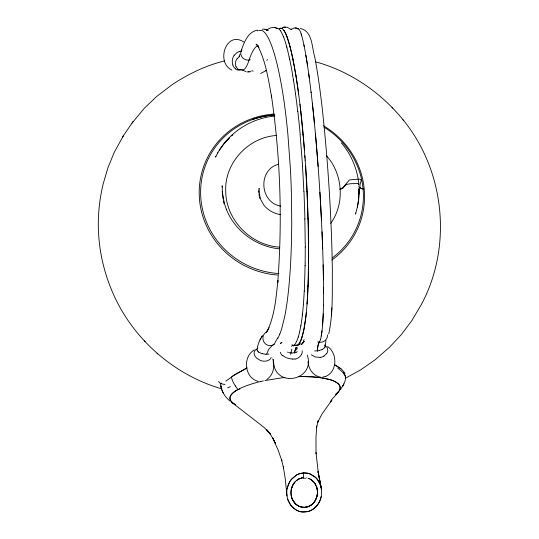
<?xml version="1.0" encoding="UTF-8"?>
<svg xmlns="http://www.w3.org/2000/svg" width="539" height="539" viewBox="0 0 539 539"><rect width="100%" height="100%" fill="white"/><g stroke="black" fill="none" stroke-linecap="round" stroke-linejoin="round"><path stroke-width="0.81" d="M308.53 263.544L308.537 262.864L308.51 265.579L308.51 265.242M305.189 263.066L305.141 265.781M317.33 351.313L317.633 347.103A143.643 12.357 80.7 0 1 317.869 345.708L319.378 341.969A259.892 17.928 86.7 0 0 318.34 343.963L317.35 350.303M319.378 341.969A172.884 13.03 84 0 0 320.375 339.732L320.361 339.772A201.175 13.408 86.7 0 0 321.251 336.013L322.019 330.818A175.316 12.101 86.2 0 0 322.652 324.04L323.144 315.571A145.476 10.187 86.1 0 0 323.44 305.317L323.447 305.168M323.44 305.317L323.44 305.296A150.24 10.49 86.1 0 0 323.548 293.317L323.528 287.833M273.374 362.383L273.435 359.628M323.211 313.806L323.171 314.917M308.012 286.041L307.809 290.959M328.729 333.917C333.264 313.125 332.098 291.565 332.354 270.423C331.822 231.292 329.72 192.187 326.546 153.184C323.757 121.053 320.685 88.874 314.783 57.134C311.758 47.587 312.735 30.992 300.331 28.5M304.522 286.263L304.286 291.181M325.185 346.698L325.947 340.621M331.364 315.8L331.849 307.87M358.934 192.679L358.954 193.925L358.866 188.886L358.509 199.908L357.35 207.057M322.625 324.458L322.578 325.078M290.656 354.44L291.842 349.131M358.704 185.167C359.446 181.987 354.177 184.028 352.432 183.644A37.568 8.792 -5.4 0 0 350.337 183.772L346.57 184.358L342.447 188.515A9.069 2.169 -5.3 0 1 341.16 189.061L340.756 189.189A2.176 0.519 -5.4 0 1 339.873 189.378M259.064 189.115L259.138 188.387L258.895 191.709M306.267 313.018L306.219 313.489M302.595 313.253L302.547 313.725M306.118 314.432L306.071 314.897A147.969 17.214 86.7 0 1 305.856 316.797M302.494 314.203L302.386 315.133M305.856 316.791L304.602 325.724M303.592 478.167L303.558 476.874A9.803 1.098 85.4 0 0 303.235 472.972L299.138 473.862A16.52 16.002 -37.6 0 0 296.268 475.203L291.997 478.72A19.202 18.596 -37.7 0 0 289.8 481.684L287.341 487.734A22.382 21.668 -37.9 0 0 287.981 499.97L291.04 505.555A19.168 18.562 -37.6 0 0 293.519 508.136L296.477 510.163A16.487 15.961 -37.4 0 0 302.494 511.983L303.403 512.043A15.24 14.748 -37.3 0 0 307.035 511.74L307.931 511.531A16.487 15.961 -37.3 0 0 313.698 508.742C317.437 505.973 319.977 501.769 321.062 497.281A22.402 21.695 -37 0 0 320.449 485.08L317.417 479.481A19.209 18.609 -37.3 0 0 314.944 476.894L310.363 474.084A16.52 16.002 -37.5 0 0 307.392 473.208L303.235 472.979A16.035 15.537 -37.6 0 0 296.275 475.209M300.85 325.974L302.163 317.026A148.009 17.113 87.2 0 0 302.386 315.126M284.713 316.521L284.76 316.292A146.035 23.669 87.8 0 0 286.29 307.688L286.31 307.56A151.163 24.43 87.8 0 0 288.021 294.873L288.554 290.016A161.356 25.906 87.9 0 0 290.231 269.567L290.4 266.832A161.99 25.993 87.9 0 0 291.175 250.642L291.309 246.754A164.152 26.296 87.9 0 0 291.734 222.108L291.404 193.885A149.579 24.255 87.9 0 0 290.346 167.865L287.961 135.35A152.557 24.673 87.9 0 0 285.401 111.593L284.471 104.519A147.962 24.006 87.9 0 0 282.901 93.901L282.786 93.166A160.514 25.838 87.9 0 0 280.368 79.395L279.458 74.813A163.29 26.243 87.8 0 0 275.732 58.825L275.099 56.514A163.613 26.296 87.8 0 0 272.316 47.594L271.824 46.206A159.955 25.731 87.9 0 0 267.843 37.13L266.805 35.372A150.987 24.329 87.9 0 0 263.888 31.754A146.062 23.541 88 0 0 261.604 30.379L258.754 30.474M284.619 316.972L281.769 328.359A176.408 28.217 88 0 1 279.808 334.079M303.423 331.788L302.123 336.821M299.644 332.044L298.316 337.07M345.607 378.459L344.805 381.881L342.683 386.133L343.983 383.943M287.172 488.496L287.604 486.717A21.041 20.374 -37.8 0 1 288.695 483.773L289.153 482.829A19.599 18.98 -37.7 0 1 291.484 479.312L296.268 475.203M321.231 496.52L320.793 498.285A21.075 20.408 -37.1 0 1 319.708 501.223L319.243 502.159A19.633 19.006 -37.2 0 1 316.932 505.663L313.907 508.587A16.547 16.015 -37.3 0 1 308.308 511.43L302.109 511.942A16.547 16.015 -37.4 0 1 296.255 510.035L292.219 506.909A19.761 19.134 -37.6 0 1 290.285 504.531L289.733 503.669A21.061 20.394 -37.8 0 1 288.345 500.926L287.732 499.242M291.276 489.459L292.717 485.289L294.321 482.776M294.233 353.321L295.554 348.874M294.739 351.677L295.561 348.868M257.319 347.406L258.976 342.029L260.95 338.148M355.767 213.026L355.471 214.05C358.139 205.608 359.526 196.762 359.149 187.902M240.973 51.387C243.904 43.046 247.509 31.895 257.514 30.123M310.868 505.272A12.154 11.764 -37.4 0 1 299.569 506.525A13.623 13.185 -37.5 0 1 295.109 503.439L292.165 498.905A16.978 16.439 -37.8 0 1 291.606 488.118L293.27 484.291M271.164 357.519C270.154 360.18 267 361.224 264.366 361.204A7.074 4.373 14 0 1 260.404 360.463L256.86 358.28A11.299 6.818 14.5 0 1 254.597 355.289C253.317 352.87 254.57 349.589 257.278 348.888M266.697 354.029L268.2 350.444A144.506 20.752 89.9 0 1 268.954 349.009L272.613 345.115A173.336 26.512 -89.8 0 0 274.998 342.919L275.119 342.77M279.808 334.052L277.713 338.687M239.073 56.561L240.03 54.19M296.079 347.554L296.248 347.204M215.984 156.175L215.506 157.118L217.823 152.692M123.593 135.43L114.308 152.214L107.955 167.703L103.299 183.489C99.331 199.417 97.781 215.869 98.462 232.262L98.63 234.189C99.89 255.601 105.307 276.635 114.261 296.106L115.036 297.824C135.754 341.483 175.539 375.494 221.967 388.942M303.309 341.019L304.144 339.563M343.222 385.23L340.453 389.488M261.375 337.454L262.419 335.689L259.939 339.873M269.156 327.678L267.654 330.205C274.836 314.729 276.089 297.333 277.935 280.59L277.76 282.51C282.483 220.101 280.489 157.078 271.339 95.16L271.643 97.054C268.382 79.59 265.916 61.392 257.554 45.478L258.841 47.344M266.212 332.624L267.721 330.09L266.273 331.936M217.345 153.635C228.624 132.533 251.1 118.216 274.816 116.026M324.849 347.514L322.14 349.69M330.73 223.389C345.075 203.358 342.878 174.023 326.533 155.798M131.988 123.135L144.277 108.292L156.654 96.488L171.698 84.98C187.848 74.173 205.608 65.563 224.52 60.914M219.38 150.26L224.083 143.751L229.486 137.809L225.841 141.602L226.697 140.706M122.346 137.27L133.2 121.342M326.715 353.51L323.939 356.09M234.398 55.167L236.736 52.815A6.953 6.212 -39.1 0 1 239.269 51.677M322.497 377.967C328.163 379.072 334.47 380.069 338.795 384.233C344.205 390.748 331.909 396.859 330.508 401.946L331.876 400.12L321.945 414.12L317.592 422.482L318.259 420.716L316.46 427.798L316.737 426.012L315.989 437.244L316.029 453.905M294.86 344.589L293.452 346.025M237.248 58.63L238.865 57.08M298.64 344.333L297.178 345.775M338.539 391.604L336.828 393.315M313.887 502.51L311.589 504.726A12.572 12.168 -37.4 0 1 307.331 506.889L304.198 507.361L301.314 507.051M302.042 343.848L303.302 342.413L301.335 344.643L304.279 341.308L303.417 342.252M295.642 481.314L295.082 481.886A14.89 14.418 -37.6 0 0 292.441 485.882A15.921 15.415 -37.7 0 0 291.606 488.118M278.757 164.206C257.629 169.313 259.555 202.657 280.725 206.114M225.841 381.181L235.044 374.477L247.172 367.908M266.697 30.602C269.574 26.842 274.971 26.755 278.804 28.944A146.487 17.066 86.9 0 1 280.469 30.75M231.602 135.943L232.841 134.918M273.003 362.269L273.583 361.797M266.758 379.496C273.32 375.218 275.288 366.042 272.727 358.92M254.233 350C242.328 356.811 244.497 378.061 258.147 381.309M296.854 480.262L298.491 479.191A12.289 11.905 -37.5 0 1 300.412 478.329M232.208 376.323L246.458 368.238M257.952 347.891L256.908 349.07L257.292 350.902M297.474 479.825L299.859 478.538M239.235 56.831L239.619 56.602M260.337 381.578C253.377 383.202 216.2 393.16 235.53 404.749M345.984 377.967L360.901 369.714L375.029 359.863L389.542 347.231L401.42 334.497L411.83 320.638L421.633 303.989C452.309 246.303 444.83 171.476 403.792 120.716L402.99 119.793M297.656 28.83L298.687 28.944M267.135 30.305L267.627 30.049L266.461 30.177L268.186 30.42L265.006 29.268L262.372 29.14M325.192 376.62C337.414 372.22 337.825 353.274 327.55 346.496M260.667 73.479L265.983 70.643L265.565 70.737M276.413 28.506L277.43 28.365M296.059 352.263L292.084 353.025L288.52 352.607M249.287 71.956L250.999 71.512M301.126 478.106L302.682 477.763M302.291 477.83L301.079 478.12A11.939 11.562 -37.5 0 1 302.44 477.803M268.995 354.089L265.208 354.312M261.846 381.228L263.389 380.884M294.894 358.873L292.69 359.21M238.117 389.461L239.963 389.07M239.262 51.656L241.337 51.481M322.78 377.111L325.367 376.579M264.945 380.554L281.58 377.879A49.271 12.282 -5.6 0 1 284.929 377.522M319.203 350.64L314.661 350.983M285.441 26.95L282.564 27.401L287.098 27.199L290.649 29.288L291.693 29.2L291.053 29.517L294.045 27.994L297.13 28.217L295.237 27.866M320.2 357.377L315.187 356.98L311.32 354.777M276.089 135.511C248.223 137.432 224.44 163.034 225.706 191.15C225.875 219.939 250.743 245.211 279.236 247.105M260.465 381.471L261.348 381.437M304.252 478.181L305.6 478.234M246.896 71.869L248.816 71.99M251.814 70.804L252.171 70.845A3.544 3.274 42.2 0 1 253.182 71.168M321.278 377.778L311.94 376.849L298.35 376.411M279.034 248.796C255.971 246.438 234.782 230.78 226.279 209.139L226.488 209.765L224.204 203.055L224.433 203.735L222.324 191.897M280.455 214.542C273.987 213.862 267.256 209.577 263.881 205.103L260.526 199.181L258.969 191.817M332.341 257.858A81.793 79.044 22.5 0 0 363.333 192.847L363.077 188.94L359.843 187.862L358.644 186.635M245.899 71.559L242.011 69.915M320.314 377.064C313.038 375.939 308.497 368.683 307.985 361.743M315.632 61.837C350.337 71.357 381.369 92.674 403.792 120.716M262.122 353.766L258.383 352.014M274.903 27.617L275.961 27.947M265.006 29.268L266.286 29.679M308.571 478.389L308.887 478.517A12.451 12.06 -37.5 0 0 308.153 478.248M300.061 506.68C296.012 505.252 292.96 501.681 291.7 497.625M363.475 189.101C354.709 187.868 365.705 178.348 358.455 179.224A35.406 8.408 -5.5 0 0 353.577 179.48L350.296 179.871A2.459 0.6 -5.5 0 0 349.184 180.235L342.898 187.599A20.044 4.824 -5.2 0 1 341.585 188.36L340.736 188.717A2.311 0.552 -5.4 0 1 339.826 188.919M334.382 364.613L341.147 368.892L345.088 373.183M309.608 478.834L310.296 479.198M334.881 364.863L340.958 368.737M258.019 45.397L256.079 44.205L258.861 47.398M324.929 345.418L327.166 347.642L327.813 350.31A11.245 7.243 -12.3 0 1 326.728 353.51M231.932 70.124C215.546 62.645 226.057 30.056 243.884 42.069M238.029 69.187L235.914 66.775M310.848 479.521L314.035 482.344M284.04 30.649A146.453 16.756 87.2 0 0 282.389 28.796L281.041 28.223L279.788 28.479A174.259 19.963 87.2 0 0 279.391 28.682M231.871 402.431L264.238 427.562L270.659 434.441L266.643 429.603L269.5 432.958L273.569 439.635L275.308 443.193L272.754 438.025L278.036 449.856L281.904 460.879L281.452 459.491L283.534 467.946L283.285 466.585L285.259 478.72L286.984 495.981M235.53 68.938L233.872 67.186L232.801 64.983M157.038 353.281L157.732 353.921M338.62 384.044L334.14 381.12A62.039 15.348 -5.5 0 0 330.03 379.631L318.751 377.441A52.02 12.936 -5.6 0 0 298.357 376.667M144.216 340.884L145.099 341.713M229.863 400.969C225.713 397.459 222.378 392.87 221.172 387.494M282.301 355.43L282.739 355.861M391.994 107.268L392.648 108.029M341.369 142.862C351.293 154.504 357.424 169.253 358.913 184.459M314.25 482.614L315.713 484.898M324.721 344.832L325.239 346.301M314.897 483.517L316.743 487.411A17.046 16.507 -37.1 0 1 317.148 495.543L315.16 500.711A13.873 13.428 -37.3 0 1 310.862 505.259M303.558 478.194L303.497 477.85M222.001 390.202L223.227 393.099M307.243 355.046C315.894 379.651 276.339 389.05 273.408 362.72M283.48 36.901L282.692 34.974A151.493 17.652 86.9 0 0 280.496 30.763M286.943 36.767L286.175 34.84A151.452 17.295 87.2 0 0 284.04 30.71M320.698 485.807L320.092 484.116A21.055 20.394 -37.1 0 0 318.717 481.374L318.165 480.512A19.613 18.993 -37.3 0 0 315.517 477.406L310.363 474.084A16.035 15.537 -37.5 0 0 303.235 472.959M221.212 387.669L221.421 388.067A81.578 9.197 -5.1 0 0 221.819 388.498M297.595 28.863A159.268 11.097 86.1 0 1 298.458 28.803A145.53 10.133 86.2 0 1 299.724 30.332A150.098 10.45 86.2 0 1 301.119 33.795L301.732 35.796M286.546 46.489L286.937 47.924M259.475 197.341L259.758 198.446M223.469 200.892L224.13 203.776M289.126 57.04L289.632 59.384M292.414 56.905L292.899 59.25M303.915 44.919L304.198 46.307A162.98 11.319 86.1 0 1 305.856 55.247L306.246 57.558A163.027 11.319 86.1 0 1 307.567 65.886A162.226 11.272 86.1 0 1 309.305 78.142A159.894 11.124 86.1 0 1 311.05 91.906L311.138 92.647M321.042 487.04L318.037 471.51L321.433 489.062L318.3 473.02L316.002 452.443M292.664 75.399L293.418 79.947M295.837 75.265L296.565 79.806M259.246 196.23L258.956 193.973M308.679 73.56L309.305 78.142M295.453 93.543L295.554 94.264A152.025 18.083 87 0 1 296.922 104.667L297.744 111.64M298.539 93.402L298.64 94.13M223.085 199.006L222.337 193.09L222.189 185.76L222.209 186.999M300.021 105.031L299.967 104.559L300.169 106.277M300.135 105.961L300.371 108.002M300.243 106.904L300.304 107.376M300.358 107.847L300.775 111.499L300.728 111.101M300.459 108.716L300.499 109.114M300.573 109.747L300.674 110.623M312.357 103.245L313.119 110.32A149.896 10.49 86.2 0 1 314.446 123.478A154.033 10.746 86.2 0 1 316.043 140.834L318.118 166.443M315.436 134.022L316.043 140.827A155.353 10.827 86.2 0 1 317.538 158.85A150.475 10.531 86.2 0 1 318.899 177.25A147.511 10.349 86.2 0 1 320.105 195.738L321.466 220.438M300.129 134.797L302.601 166.322M303.113 134.649L304.872 156.074M304.838 155.69L304.899 156.458M304.892 156.337L304.986 157.644M304.953 157.233L305.081 158.951M305.067 158.783L305.175 160.258M305.162 160.11L305.579 166.167M319.897 192.356L320.105 195.731A156.061 10.868 86.2 0 1 321.143 213.996A164.584 11.38 86.2 0 1 321.999 231.763A162.428 11.252 86.2 0 1 322.538 244.928L322.672 248.796A161.363 11.191 86.2 0 1 323.157 264.858L323.225 267.573A162.933 11.285 86.2 0 1 323.447 279.761A158.419 11.009 86.2 0 1 323.548 293.317M307.028 191.433L308.065 218.901M303.996 191.594L304.939 219.077M308.53 243.022L308.557 246.855M258.895 192.517L258.963 190.671M305.29 243.21L305.296 247.044M250.365 59.762A7.074 6.502 23.3 0 1 242.334 57.417A7.074 6.502 23.3 0 1 241.836 49.615M274.385 344.387A7.384 7.256 62.4 0 1 263.82 341.901A7.384 7.256 62.4 0 1 267.203 331.579M236.136 66.661A11.225 8.112 -23.9 0 1 237.153 58.596M241.533 69.39A10.847 7.162 -66.9 0 1 238.002 69.248M232.902 64.936A11.528 10.066 -40.2 0 1 234.229 55.072M241.546 69.841A9.635 7.694 -67.7 0 1 235.53 68.931M264.966 354.069A4.75 1.105 10.2 0 1 262.345 353.624M258.605 351.98A10.901 4.204 6.7 0 1 257.433 350.896M301.119 33.795A157.523 10.955 86.1 0 1 302.615 39.138A161.06 11.191 86.1 0 1 304.198 46.307M305.856 55.247A163.061 11.326 86.1 0 1 307.567 65.886M311.05 91.906A147.457 10.342 86.2 0 1 312.775 107.079A149.93 10.497 86.2 0 1 314.446 123.478M321.999 231.763A162.455 11.258 86.2 0 1 322.672 248.796M323.157 264.858A162.96 11.285 86.2 0 1 323.447 279.761M323.144 315.571A157.812 10.989 86.2 0 1 322.652 324.04M322.019 330.818A182.795 12.666 86.2 0 1 321.251 336.013M279.438 28.749A175.983 20.165 87.2 0 1 279.741 28.547A161.242 18.467 87.2 0 1 281.041 28.217A149.337 17.086 87.2 0 1 282.389 28.789M284.04 30.608A152.746 17.457 87.2 0 1 286.943 36.679M286.937 36.612A160.784 18.319 87.1 0 1 289.921 46.159M286.943 36.948A160.595 18.245 87.1 0 1 289.915 46.61M290.292 47.621A163.324 18.528 87.1 0 1 292.906 59.061M290.292 47.924A163.31 18.488 87 0 1 292.407 57.067M292.913 58.973A164.496 18.596 87 0 1 295.85 74.982M292.893 59.546A164.543 18.508 87 0 1 295.817 75.588M295.844 75.062A160.629 18.11 87 0 1 298.66 93.921M298.64 94.096A151.971 17.16 87 0 1 299.974 104.526M300.829 111.142A154.161 17.322 87 0 1 303.181 134.393M300.715 111.89A154.511 17.181 87 0 1 303.033 134.945M303.147 134.514A159.517 17.666 87 0 1 304.488 150.401M305.478 166.281A152.685 16.83 86.9 0 1 306.92 191.392M305.701 166.025A152.86 17.046 86.9 0 1 307.156 191.48M307.014 191.433A154.322 17.187 86.9 0 1 307.56 204.106M307.54 204.079A162.778 18.03 87 0 1 308.032 218.834M307.951 218.699A165.897 18.407 86.9 0 1 308.416 242.705M308.2 219.144A166.019 18.616 86.9 0 1 308.658 243.412M308.456 242.826A163.613 18.393 86.9 0 1 308.47 262.614M308.618 247.03A163.674 18.515 86.9 0 1 308.591 263.079M308.423 265.249A162.091 18.393 86.9 0 1 307.944 285.677M308.598 265.929A161.976 18.528 86.9 0 1 308.092 286.431M307.964 285.778A153.851 17.693 86.8 0 1 307.014 303.673M307.041 303.828A146.446 17.012 86.8 0 1 306.24 313.105M307.85 291.154A152.375 17.632 86.8 0 1 307.089 304.124M306.253 312.923A148.434 17.255 86.8 0 1 305.472 319.708M305.451 319.539A158.574 18.373 86.8 0 1 304.569 325.495M304.548 325.313A172.392 19.936 86.8 0 1 302.635 334.578M304.629 325.987A170.432 19.802 86.7 0 1 303.45 332.011M302.628 334.47A184.405 21.351 86.8 0 1 300.338 341.227M300.331 341.14A197.84 22.934 86.7 0 1 297.811 345.007M300.385 341.766A195.812 22.813 86.6 0 1 298.653 344.482M295.965 345.142A130.721 15.759 82.3 0 1 297.858 345.465M295.642 349.649A97.579 11.218 85.7 0 1 296.302 347.79M296.585 349.878A126.281 14.984 84.7 0 1 297.4 347.682M295.534 348.652A94.541 10.901 85.5 0 1 296.059 347.385M327.618 334.887A7.357 7.297 42.4 0 1 317.68 341.834M321.85 349.609A4.723 1.321 -14.6 0 1 319.256 350.411M325.199 346.308A10.854 4.494 -8.9 0 1 324.714 347.514M323.959 356.104A7.041 4.622 -11.3 0 1 320.206 357.418M300.688 343.734A8.88 8.786 54.5 0 1 291.868 344.785M297.319 351.684A8.388 4.548 -0.4 0 1 296.079 352.277M287.759 352.223A9.581 4.858 3 0 1 287.428 352.102M292.657 358.987A10.969 7.411 6.8 0 1 283.123 355.673M301.335 354.635A11.103 8.146 2.9 0 1 295.082 359.217M302.211 350.815A12.39 8.462 -4 0 1 301.409 354.642M282.234 355.45A12.801 8.038 10.3 0 1 280.32 352.297M278.959 273.549A81.793 79.044 22.5 0 1 201.748 205.554A81.793 79.044 22.5 0 1 252.468 119.53A82.002 79.253 22.5 0 1 274.695 114.955M291.606 488.179A16.931 16.392 -37.8 0 0 292.165 498.905A15.415 14.93 -37.6 0 0 295.655 504.005L298.168 505.831A12.572 12.168 -37.4 0 0 302.622 507.273C309.662 508.196 315.995 502.267 317.148 495.563A16.999 16.466 -37.1 0 0 316.285 486.131M313.927 502.543A16.15 15.638 -37.2 0 0 317.39 491.453A16.952 16.419 -37.1 0 0 316.285 486.131M300.364 478.349A12.444 12.053 -37.5 0 0 298.188 479.373L297.016 480.148A13.98 13.542 -37.6 0 0 294.058 483.126M312.229 480.505A15.281 14.802 -37.3 0 1 315.962 485.423M309.521 478.787A13.731 13.3 -37.4 0 1 313.354 481.59M306.583 477.844A12.289 11.905 -37.5 0 1 306.92 477.911M331.829 260.041A83.094 80.304 22.5 0 0 364.499 193.117L364.236 189.142A83.094 80.304 22.5 0 0 323.434 125.755M277.45 275.025A83.094 80.304 22.5 0 1 199.214 194.316A83.094 80.304 22.5 0 1 273.947 114.039M224.972 384.428A80.486 14.081 -20.6 0 1 218.706 381.329M221.199 387.433A80.998 9.419 -27.3 0 1 221.684 385.897M220.64 386.396A81.146 10.578 -25 0 1 221.468 383.061M221.199 387.629A80.634 9.379 -27.5 0 1 221.051 386.214M337.717 368.083A80.843 15.611 17.6 0 1 345.432 377.886M234.627 404.243A69.43 17.1 -5.8 0 1 238.177 389.461M238.07 389.535A20.199 13.111 63.5 0 1 235.368 385.937M343.498 372.766A81.443 15.847 18.1 0 1 345.411 377.927M231.352 376.929A23.265 15.065 63.6 0 0 232.875 381.538A18.11 11.797 63.5 0 0 235.395 385.917M227.687 387.804A81.78 9.224 -9.3 0 1 230.369 386.685M338.445 384.071A69.423 17.133 -5.5 0 1 335.352 394.46M324.161 127.285A81.793 79.044 22.5 0 1 363.07 188.933M252.468 119.53A81.941 79.193 22.5 0 1 274.883 114.948M249.133 71.438A4.999 4.346 14.7 0 1 248.277 71.653M267.384 59.405A106.304 14.971 -80.9 0 1 266.899 60.462M257.824 45.606A165.345 26.573 87.7 0 0 255.041 47.863L254.792 48.16A178.355 28.735 87.6 0 0 251.962 52.815L251.848 53.058A196.944 31.895 87.5 0 0 249.079 60.065A145.833 20.354 89.6 0 1 246.956 65.455L246.801 65.758A120.298 16.965 89.4 0 1 244.888 68.722L244.578 69.032A103.683 14.701 89.3 0 1 242.873 69.935L242.409 69.922A95.235 13.529 89.3 0 1 241.654 69.679M291.586 346.415A112.253 12.848 85.4 0 1 293.405 345.459M296.544 341.49A195.819 21.803 87.8 0 1 294.853 344.421M298.296 336.74A185.517 20.778 87.6 0 1 296.625 341.349M300.823 325.704A170.465 19.337 87.4 0 1 299.623 331.808M303.417 304.212A146.473 16.965 87.2 0 1 302.588 313.166M304.245 290.979A152.416 17.625 87.2 0 1 303.41 303.956M305.054 265.437A162.023 18.71 87.2 0 1 304.447 285.879M305.236 246.869A163.728 19.067 87.1 0 1 305.135 262.857M304.804 218.847A166.079 19.431 87.1 0 1 305.155 242.846M302.473 166.457A152.928 18.373 87.1 0 1 303.861 191.554M297.811 111.27A154.572 18.562 87.1 0 1 300.21 134.528M293.425 79.812A159.632 18.878 87 0 1 295.466 93.409M289.645 59.088A164.597 19.337 87 0 1 292.684 75.096M286.937 47.782A163.357 19.094 86.9 0 1 289.133 56.891M283.474 36.719A160.642 18.75 86.9 0 1 286.553 46.246M257.608 30.966A179.763 29.052 87.7 0 1 257.858 30.817M277.646 337.845A201.31 32.091 87.9 0 1 275.079 342.184M302.15 337.138A185.497 21.6 86.7 0 1 300.459 341.564M296.551 79.954A159.571 17.935 87 0 1 298.525 93.543M280.792 343.215L280.442 343.518L281.931 342.265L280.792 343.215M289.962 46.529L290.292 47.782L289.962 46.529"/></g></svg>
